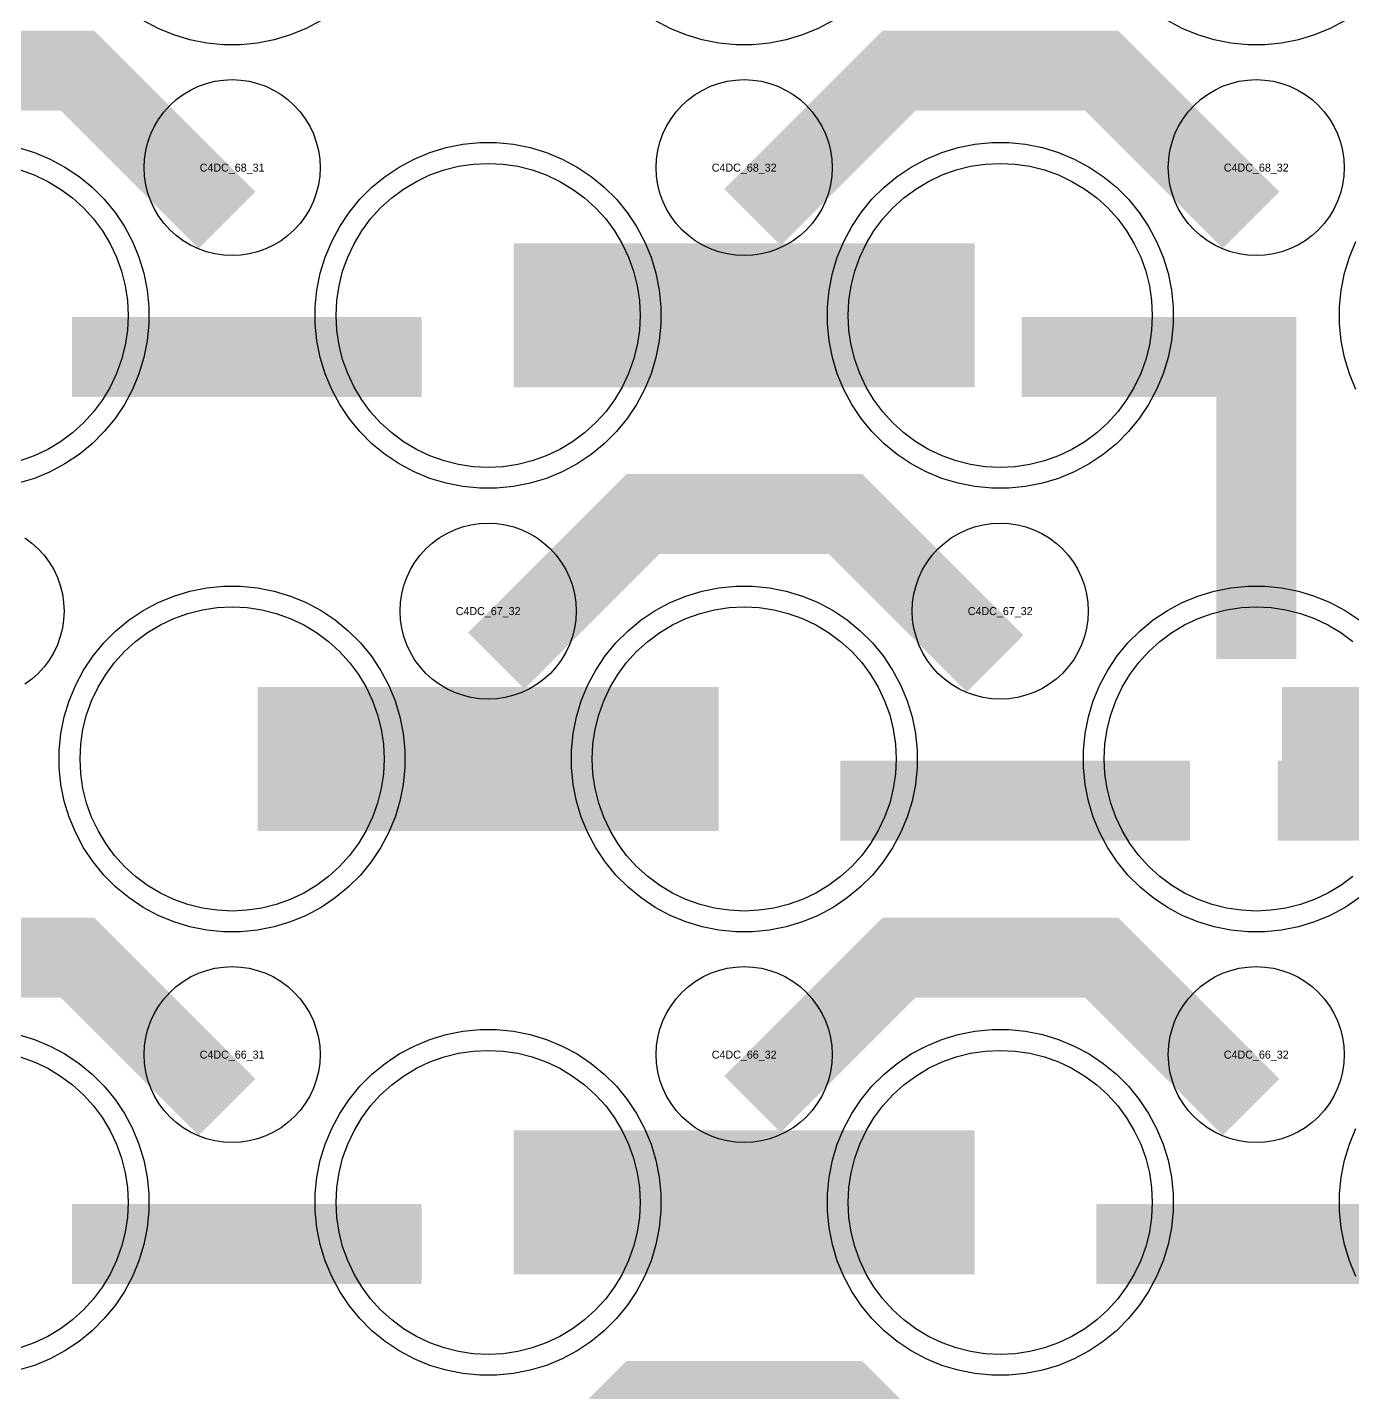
# Model space of a CAD drawing. Extents: x -11880 to 11880, y -14992 to 14992.
# Drawn here: x -1904 to -1489.9, y -5753.8 to -5327.2 of the extents above; entities that cross this region are included whole.
import ezdxf
from ezdxf.enums import TextEntityAlignment as Align

# ---------------------------------------------------------------- set-up
doc = ezdxf.new("R2010")
doc.units = 0
doc.header["$MEASUREMENT"] = 0
for name, color, linetype in [('GDS_775_DT_237', 138, 'CONTINUOUS'), ('RDL1_FS', 34, 'CONTINUOUS'), ('RDL_BS', 160, 'CONTINUOUS')]:
    doc.layers.add(name, color=color, linetype=linetype)

msp = doc.modelspace()

# ---------------------------------------------------------------- linework, layer by layer
at = {"layer": 'RDL1_FS'}
for points in [[(-1760, -5464.719), (-1764.657, -5464.49), (-1769.268, -5463.806), (-1773.791, -5462.674), (-1778.181, -5461.102), (-1782.395, -5459.11), (-1786.395, -5456.712), (-1790.14, -5453.934), (-1793.594, -5450.804), (-1796.724, -5447.35), (-1799.502, -5443.605), (-1801.9, -5439.605), (-1803.892, -5435.391), (-1805.464, -5431.001), (-1806.596, -5426.478), (-1807.28, -5421.867), (-1807.509, -5417.21), (-1807.28, -5412.553), (-1806.596, -5407.942), (-1805.464, -5403.419), (-1803.892, -5399.029), (-1801.9, -5394.815), (-1799.502, -5390.815), (-1796.724, -5387.07), (-1793.594, -5383.616), (-1790.14, -5380.486), (-1786.395, -5377.708), (-1782.395, -5375.31), (-1778.181, -5373.318), (-1773.791, -5371.746), (-1769.268, -5370.614), (-1764.657, -5369.93), (-1760, -5369.701), (-1755.343, -5369.93), (-1750.732, -5370.614), (-1746.209, -5371.746), (-1741.819, -5373.318), (-1737.605, -5375.31), (-1733.605, -5377.708), (-1729.86, -5380.486), (-1726.406, -5383.616), (-1723.276, -5387.07), (-1720.498, -5390.815), (-1718.1, -5394.815), (-1716.108, -5399.029), (-1714.536, -5403.419), (-1713.404, -5407.942), (-1712.72, -5412.553), (-1712.491, -5417.21), (-1712.72, -5421.867), (-1713.404, -5426.478), (-1714.536, -5431.001), (-1716.108, -5435.391), (-1718.1, -5439.605), (-1720.498, -5443.605), (-1723.276, -5447.35), (-1726.406, -5450.804), (-1729.86, -5453.934), (-1733.605, -5456.712), (-1737.605, -5459.11), (-1741.819, -5461.102), (-1746.209, -5462.674), (-1750.732, -5463.806), (-1755.343, -5464.49)], [(-1600, -5464.719), (-1604.657, -5464.49), (-1609.268, -5463.806), (-1613.791, -5462.674), (-1618.181, -5461.102), (-1622.395, -5459.11), (-1626.395, -5456.712), (-1630.14, -5453.934), (-1633.594, -5450.804), (-1636.724, -5447.35), (-1639.502, -5443.605), (-1641.9, -5439.605), (-1643.892, -5435.391), (-1645.464, -5431.001), (-1646.596, -5426.478), (-1647.28, -5421.867), (-1647.509, -5417.21), (-1647.28, -5412.553), (-1646.596, -5407.942), (-1645.464, -5403.419), (-1643.892, -5399.029), (-1641.9, -5394.815), (-1639.502, -5390.815), (-1636.724, -5387.07), (-1633.594, -5383.616), (-1630.14, -5380.486), (-1626.395, -5377.708), (-1622.395, -5375.31), (-1618.181, -5373.318), (-1613.791, -5371.746), (-1609.268, -5370.614), (-1604.657, -5369.93), (-1600, -5369.701), (-1595.343, -5369.93), (-1590.732, -5370.614), (-1586.209, -5371.746), (-1581.819, -5373.318), (-1577.605, -5375.31), (-1573.605, -5377.708), (-1569.86, -5380.486), (-1566.406, -5383.616), (-1563.276, -5387.07), (-1560.498, -5390.815), (-1558.1, -5394.815), (-1556.108, -5399.029), (-1554.536, -5403.419), (-1553.404, -5407.942), (-1552.72, -5412.553), (-1552.491, -5417.21), (-1552.72, -5421.867), (-1553.404, -5426.478), (-1554.536, -5431.001), (-1556.108, -5435.391), (-1558.1, -5439.605), (-1560.498, -5443.605), (-1563.276, -5447.35), (-1566.406, -5450.804), (-1569.86, -5453.934), (-1573.605, -5456.712), (-1577.605, -5459.11), (-1581.819, -5461.102), (-1586.209, -5462.674), (-1590.732, -5463.806), (-1595.343, -5464.49)], [(-1840, -5603.279), (-1844.657, -5603.05), (-1849.268, -5602.366), (-1853.791, -5601.234), (-1858.181, -5599.662), (-1862.395, -5597.67), (-1866.395, -5595.272), (-1870.14, -5592.494), (-1873.594, -5589.364), (-1876.724, -5585.91), (-1879.502, -5582.165), (-1881.9, -5578.165), (-1883.892, -5573.951), (-1885.464, -5569.561), (-1886.596, -5565.038), (-1887.28, -5560.427), (-1887.509, -5555.77), (-1887.28, -5551.113), (-1886.596, -5546.502), (-1885.464, -5541.979), (-1883.892, -5537.589), (-1881.9, -5533.375), (-1879.502, -5529.375), (-1876.724, -5525.63), (-1873.594, -5522.176), (-1870.14, -5519.046), (-1866.395, -5516.268), (-1862.395, -5513.87), (-1858.181, -5511.878), (-1853.791, -5510.306), (-1849.268, -5509.174), (-1844.657, -5508.49), (-1840, -5508.261), (-1835.343, -5508.49), (-1830.732, -5509.174), (-1826.209, -5510.306), (-1821.819, -5511.878), (-1817.605, -5513.87), (-1813.605, -5516.268), (-1809.86, -5519.046), (-1806.406, -5522.176), (-1803.276, -5525.63), (-1800.498, -5529.375), (-1798.1, -5533.375), (-1796.108, -5537.589), (-1794.536, -5541.979), (-1793.404, -5546.502), (-1792.72, -5551.113), (-1792.491, -5555.77), (-1792.72, -5560.427), (-1793.404, -5565.038), (-1794.536, -5569.561), (-1796.108, -5573.951), (-1798.1, -5578.165), (-1800.498, -5582.165), (-1803.276, -5585.91), (-1806.406, -5589.364), (-1809.86, -5592.494), (-1813.605, -5595.272), (-1817.605, -5597.67), (-1821.819, -5599.662), (-1826.209, -5601.234), (-1830.732, -5602.366), (-1835.343, -5603.05)], [(-1680, -5603.279), (-1684.657, -5603.05), (-1689.268, -5602.366), (-1693.791, -5601.234), (-1698.181, -5599.662), (-1702.395, -5597.67), (-1706.395, -5595.272), (-1710.14, -5592.494), (-1713.594, -5589.364), (-1716.724, -5585.91), (-1719.502, -5582.165), (-1721.9, -5578.165), (-1723.892, -5573.951), (-1725.464, -5569.561), (-1726.596, -5565.038), (-1727.28, -5560.427), (-1727.509, -5555.77), (-1727.28, -5551.113), (-1726.596, -5546.502), (-1725.464, -5541.979), (-1723.892, -5537.589), (-1721.9, -5533.375), (-1719.502, -5529.375), (-1716.724, -5525.63), (-1713.594, -5522.176), (-1710.14, -5519.046), (-1706.395, -5516.268), (-1702.395, -5513.87), (-1698.181, -5511.878), (-1693.791, -5510.306), (-1689.268, -5509.174), (-1684.657, -5508.49), (-1680, -5508.261), (-1675.343, -5508.49), (-1670.732, -5509.174), (-1666.209, -5510.306), (-1661.819, -5511.878), (-1657.605, -5513.87), (-1653.605, -5516.268), (-1649.86, -5519.046), (-1646.406, -5522.176), (-1643.276, -5525.63), (-1640.498, -5529.375), (-1638.1, -5533.375), (-1636.108, -5537.589), (-1634.536, -5541.979), (-1633.404, -5546.502), (-1632.72, -5551.113), (-1632.491, -5555.77), (-1632.72, -5560.427), (-1633.404, -5565.038), (-1634.536, -5569.561), (-1636.108, -5573.951), (-1638.1, -5578.165), (-1640.498, -5582.165), (-1643.276, -5585.91), (-1646.406, -5589.364), (-1649.86, -5592.494), (-1653.605, -5595.272), (-1657.605, -5597.67), (-1661.819, -5599.662), (-1666.209, -5601.234), (-1670.732, -5602.366), (-1675.343, -5603.05)], [(-1760, -5741.844), (-1764.657, -5741.615), (-1769.268, -5740.931), (-1773.791, -5739.799), (-1778.181, -5738.227), (-1782.395, -5736.235), (-1786.395, -5733.837), (-1790.14, -5731.059), (-1793.594, -5727.929), (-1796.724, -5724.475), (-1799.502, -5720.73), (-1801.9, -5716.73), (-1803.892, -5712.516), (-1805.464, -5708.126), (-1806.596, -5703.603), (-1807.28, -5698.992), (-1807.509, -5694.335), (-1807.28, -5689.678), (-1806.596, -5685.067), (-1805.464, -5680.544), (-1803.892, -5676.154), (-1801.9, -5671.94), (-1799.502, -5667.94), (-1796.724, -5664.195), (-1793.594, -5660.741), (-1790.14, -5657.611), (-1786.395, -5654.833), (-1782.395, -5652.435), (-1778.181, -5650.443), (-1773.791, -5648.871), (-1769.268, -5647.739), (-1764.657, -5647.055), (-1760, -5646.826), (-1755.343, -5647.055), (-1750.732, -5647.739), (-1746.209, -5648.871), (-1741.819, -5650.443), (-1737.605, -5652.435), (-1733.605, -5654.833), (-1729.86, -5657.611), (-1726.406, -5660.741), (-1723.276, -5664.195), (-1720.498, -5667.94), (-1718.1, -5671.94), (-1716.108, -5676.154), (-1714.536, -5680.544), (-1713.404, -5685.067), (-1712.72, -5689.678), (-1712.491, -5694.335), (-1712.72, -5698.992), (-1713.404, -5703.603), (-1714.536, -5708.126), (-1716.108, -5712.516), (-1718.1, -5716.73), (-1720.498, -5720.73), (-1723.276, -5724.475), (-1726.406, -5727.929), (-1729.86, -5731.059), (-1733.605, -5733.837), (-1737.605, -5736.235), (-1741.819, -5738.227), (-1746.209, -5739.799), (-1750.732, -5740.931), (-1755.343, -5741.615)], [(-1600, -5741.844), (-1604.657, -5741.615), (-1609.268, -5740.931), (-1613.791, -5739.799), (-1618.181, -5738.227), (-1622.395, -5736.235), (-1626.395, -5733.837), (-1630.14, -5731.059), (-1633.594, -5727.929), (-1636.724, -5724.475), (-1639.502, -5720.73), (-1641.9, -5716.73), (-1643.892, -5712.516), (-1645.464, -5708.126), (-1646.596, -5703.603), (-1647.28, -5698.992), (-1647.509, -5694.335), (-1647.28, -5689.678), (-1646.596, -5685.067), (-1645.464, -5680.544), (-1643.892, -5676.154), (-1641.9, -5671.94), (-1639.502, -5667.94), (-1636.724, -5664.195), (-1633.594, -5660.741), (-1630.14, -5657.611), (-1626.395, -5654.833), (-1622.395, -5652.435), (-1618.181, -5650.443), (-1613.791, -5648.871), (-1609.268, -5647.739), (-1604.657, -5647.055), (-1600, -5646.826), (-1595.343, -5647.055), (-1590.732, -5647.739), (-1586.209, -5648.871), (-1581.819, -5650.443), (-1577.605, -5652.435), (-1573.605, -5654.833), (-1569.86, -5657.611), (-1566.406, -5660.741), (-1563.276, -5664.195), (-1560.498, -5667.94), (-1558.1, -5671.94), (-1556.108, -5676.154), (-1554.536, -5680.544), (-1553.404, -5685.067), (-1552.72, -5689.678), (-1552.491, -5694.335), (-1552.72, -5698.992), (-1553.404, -5703.603), (-1554.536, -5708.126), (-1556.108, -5712.516), (-1558.1, -5716.73), (-1560.498, -5720.73), (-1563.276, -5724.475), (-1566.406, -5727.929), (-1569.86, -5731.059), (-1573.605, -5733.837), (-1577.605, -5736.235), (-1581.819, -5738.227), (-1586.209, -5739.799), (-1590.732, -5740.931), (-1595.343, -5741.615)]]:
    msp.add_lwpolyline(points, close=True, dxfattribs=at)
for points in [[(-1906.209, -5371.746), (-1901.819, -5373.318), (-1897.605, -5375.31), (-1893.605, -5377.708), (-1889.86, -5380.486), (-1886.406, -5383.616), (-1883.276, -5387.07), (-1880.498, -5390.815), (-1878.1, -5394.815), (-1876.108, -5399.029), (-1874.536, -5403.419), (-1873.404, -5407.942), (-1872.72, -5412.553), (-1872.491, -5417.21), (-1872.72, -5421.867), (-1873.404, -5426.478), (-1874.536, -5431.001), (-1876.108, -5435.391), (-1878.1, -5439.605), (-1880.498, -5443.605), (-1883.276, -5447.35), (-1886.406, -5450.804), (-1889.86, -5453.934), (-1893.605, -5456.712), (-1897.605, -5459.11), (-1901.819, -5461.102), (-1906.209, -5462.674)], [(-1489.86, -5592.494), (-1493.605, -5595.272), (-1497.605, -5597.67), (-1501.819, -5599.662), (-1506.209, -5601.234), (-1510.732, -5602.366), (-1515.343, -5603.05), (-1520, -5603.279), (-1524.657, -5603.05), (-1529.268, -5602.366), (-1533.791, -5601.234), (-1538.181, -5599.662), (-1542.395, -5597.67), (-1546.395, -5595.272), (-1550.14, -5592.494), (-1553.594, -5589.364), (-1556.724, -5585.91), (-1559.502, -5582.165), (-1561.9, -5578.165), (-1563.892, -5573.951), (-1565.464, -5569.561), (-1566.596, -5565.038), (-1567.28, -5560.427), (-1567.509, -5555.77), (-1567.28, -5551.113), (-1566.596, -5546.502), (-1565.464, -5541.979), (-1563.892, -5537.589), (-1561.9, -5533.375), (-1559.502, -5529.375), (-1556.724, -5525.63), (-1553.594, -5522.176), (-1550.14, -5519.046), (-1546.395, -5516.268), (-1542.395, -5513.87), (-1538.181, -5511.878), (-1533.791, -5510.306), (-1529.268, -5509.174), (-1524.657, -5508.49), (-1520, -5508.261), (-1515.343, -5508.49), (-1510.732, -5509.174), (-1506.209, -5510.306), (-1501.819, -5511.878), (-1497.605, -5513.87), (-1493.605, -5516.268), (-1489.86, -5519.046)], [(-1906.209, -5648.871), (-1901.819, -5650.443), (-1897.605, -5652.435), (-1893.605, -5654.833), (-1889.86, -5657.611), (-1886.406, -5660.741), (-1883.276, -5664.195), (-1880.498, -5667.94), (-1878.1, -5671.94), (-1876.108, -5676.154), (-1874.536, -5680.544), (-1873.404, -5685.067), (-1872.72, -5689.678), (-1872.491, -5694.335), (-1872.72, -5698.992), (-1873.404, -5703.603), (-1874.536, -5708.126), (-1876.108, -5712.516), (-1878.1, -5716.73), (-1880.498, -5720.73), (-1883.276, -5724.475), (-1886.406, -5727.929), (-1889.86, -5731.059), (-1893.605, -5733.837), (-1897.605, -5736.235), (-1901.819, -5738.227), (-1906.209, -5739.799)]]:
    msp.add_lwpolyline(points, dxfattribs=at)
for points in [[(-1751.998, -5417.21, 45, 45, 0), (-1679.998, -5417.21, 45, 45, 0)], [(-1679.998, -5417.21, 45, 45, 0), (-1607.998, -5417.21, 45, 45, 0)], [(-1831.998, -5555.77, 45, 45, 0), (-1759.998, -5555.77, 45, 45, 0)], [(-1759.998, -5555.77, 45, 45, 0), (-1687.998, -5555.77, 45, 45, 0)], [(-1511.998, -5555.77, 45, 45, 0), (-1439.998, -5555.77, 45, 45, 0)], [(-1751.998, -5694.335, 45, 45, 0), (-1679.998, -5694.335, 45, 45, 0)], [(-1679.998, -5694.335, 45, 45, 0), (-1607.998, -5694.335, 45, 45, 0)]]:
    msp.add_lwpolyline(points, format="xyseb", dxfattribs=at)
at = {"layer": 'RDL_BS'}
for points in [[(-1812.223, -5325.028), (-1816.885, -5327.52), (-1821.795, -5329.551), (-1826.835, -5331.082), (-1832.062, -5332.128), (-1837.356, -5332.645), (-1842.644, -5332.645), (-1847.938, -5332.128), (-1853.165, -5331.082), (-1858.205, -5329.551), (-1863.115, -5327.52), (-1867.777, -5325.028)], [(-1652.223, -5325.028), (-1656.885, -5327.52), (-1661.795, -5329.551), (-1666.835, -5331.082), (-1672.062, -5332.128), (-1677.356, -5332.645), (-1682.644, -5332.645), (-1687.938, -5332.128), (-1693.165, -5331.082), (-1698.205, -5329.551), (-1703.115, -5327.52), (-1707.777, -5325.028)], [(-1492.223, -5325.028), (-1496.885, -5327.52), (-1501.795, -5329.551), (-1506.835, -5331.082), (-1512.062, -5332.128), (-1517.356, -5332.645), (-1522.644, -5332.645), (-1527.938, -5332.128), (-1533.165, -5331.082), (-1538.205, -5329.551), (-1543.115, -5327.52), (-1547.777, -5325.028)], [(-1906.835, -5364.773), (-1901.795, -5366.304), (-1896.885, -5368.335), (-1892.223, -5370.827), (-1887.809, -5373.774), (-1883.708, -5377.136), (-1879.926, -5380.918), (-1876.564, -5385.019), (-1873.617, -5389.433), (-1871.125, -5394.095), (-1869.094, -5399.005), (-1867.563, -5404.045), (-1866.517, -5409.272), (-1866, -5414.566), (-1866, -5419.854), (-1866.517, -5425.148), (-1867.563, -5430.375), (-1869.094, -5435.415), (-1871.125, -5440.325), (-1873.617, -5444.987), (-1876.564, -5449.401), (-1879.926, -5453.502), (-1883.708, -5457.284), (-1887.809, -5460.646), (-1892.223, -5463.593), (-1896.885, -5466.085), (-1901.795, -5468.116), (-1906.835, -5469.647)], [(-1488.875, -5440.325), (-1490.906, -5435.415), (-1492.437, -5430.375), (-1493.483, -5425.148), (-1494, -5419.854), (-1494, -5414.566), (-1493.483, -5409.272), (-1492.437, -5404.045), (-1490.906, -5399.005), (-1488.875, -5394.095)], [(-1904.72, -5486.725), (-1902.557, -5488.328), (-1900.558, -5490.14), (-1898.746, -5492.139), (-1897.143, -5494.302), (-1895.75, -5496.626), (-1894.598, -5499.063), (-1893.691, -5501.598), (-1893.034, -5504.217), (-1892.638, -5506.889), (-1892.506, -5509.582), (-1892.638, -5512.275), (-1893.034, -5514.947), (-1893.691, -5517.566), (-1894.598, -5520.101), (-1895.75, -5522.538), (-1897.143, -5524.862), (-1898.746, -5527.025), (-1900.558, -5529.024), (-1902.557, -5530.836), (-1904.72, -5532.439)], [(-1487.809, -5599.206), (-1492.223, -5602.153), (-1496.885, -5604.645), (-1501.795, -5606.676), (-1506.835, -5608.207), (-1512.062, -5609.253), (-1517.356, -5609.77), (-1522.644, -5609.77), (-1527.938, -5609.253), (-1533.165, -5608.207), (-1538.205, -5606.676), (-1543.115, -5604.645), (-1547.777, -5602.153), (-1552.191, -5599.206), (-1556.292, -5595.844), (-1560.074, -5592.062), (-1563.436, -5587.961), (-1566.383, -5583.547), (-1568.875, -5578.885), (-1570.906, -5573.975), (-1572.437, -5568.935), (-1573.483, -5563.708), (-1574, -5558.414), (-1574, -5553.126), (-1573.483, -5547.832), (-1572.437, -5542.605), (-1570.906, -5537.565), (-1568.875, -5532.655), (-1566.383, -5527.993), (-1563.436, -5523.579), (-1560.074, -5519.478), (-1556.292, -5515.696), (-1552.191, -5512.334), (-1547.777, -5509.387), (-1543.115, -5506.895), (-1538.205, -5504.864), (-1533.165, -5503.333), (-1527.938, -5502.287), (-1522.644, -5501.77), (-1517.356, -5501.77), (-1512.062, -5502.287), (-1506.835, -5503.333), (-1501.795, -5504.864), (-1496.885, -5506.895), (-1492.223, -5509.387), (-1487.809, -5512.334)], [(-1906.835, -5641.898), (-1901.795, -5643.429), (-1896.885, -5645.46), (-1892.223, -5647.952), (-1887.809, -5650.899), (-1883.708, -5654.261), (-1879.926, -5658.043), (-1876.564, -5662.144), (-1873.617, -5666.558), (-1871.125, -5671.22), (-1869.094, -5676.13), (-1867.563, -5681.17), (-1866.517, -5686.397), (-1866, -5691.691), (-1866, -5696.979), (-1866.517, -5702.273), (-1867.563, -5707.5), (-1869.094, -5712.54), (-1871.125, -5717.45), (-1873.617, -5722.112), (-1876.564, -5726.526), (-1879.926, -5730.627), (-1883.708, -5734.409), (-1887.809, -5737.771), (-1892.223, -5740.718), (-1896.885, -5743.21), (-1901.795, -5745.241), (-1906.835, -5746.772)], [(-1488.875, -5717.45), (-1490.906, -5712.54), (-1492.437, -5707.5), (-1493.483, -5702.273), (-1494, -5696.979), (-1494, -5691.691), (-1493.483, -5686.397), (-1492.437, -5681.17), (-1490.906, -5676.13), (-1488.875, -5671.22)]]:
    msp.add_lwpolyline(points, dxfattribs=at)
for points in [[(-1841.599, -5387.423, 25, 25, 0), (-1888.313, -5340.709, 25, 25, 0), (-1918.071, -5340.709, 25, 25, 0)], [(-1677.438, -5386.524, 25, 25, 0), (-1631.623, -5340.709, 25, 25, 0), (-1598.07, -5340.709, 25, 25, 0)], [(-1521.599, -5387.423, 25, 25, 0), (-1568.313, -5340.709, 25, 25, 0), (-1598.071, -5340.709, 25, 25, 0)], [(-1520, -5524.5, 25, 25, 0), (-1520, -5417.723, 25, 25, 0)], [(-1889.984, -5430.223, 25, 25, 0), (-1780.719, -5430.223, 25, 25, 0)], [(-1507.5, -5430.223, 25, 25, 0), (-1593.333, -5430.223, 25, 25, 0)], [(-1547.056, -5430.223, 25, 25, 0), (-1588.26, -5430.223, 25, 25, 0)], [(-1520, -5448.192, 25, 25, 0), (-1520, -5493.812, 25, 25, 0)], [(-1757.438, -5525.084, 25, 25, 0), (-1711.623, -5479.269, 25, 25, 0), (-1678.07, -5479.269, 25, 25, 0)], [(-1601.599, -5525.983, 25, 25, 0), (-1648.313, -5479.269, 25, 25, 0), (-1678.071, -5479.269, 25, 25, 0)], [(-1649.984, -5568.783, 25, 25, 0), (-1540.719, -5568.783, 25, 25, 0)], [(-1427.5, -5568.783, 25, 25, 0), (-1513.333, -5568.783, 25, 25, 0)], [(-1467.056, -5568.783, 25, 25, 0), (-1508.26, -5568.783, 25, 25, 0)], [(-1841.599, -5664.548, 25, 25, 0), (-1888.313, -5617.834, 25, 25, 0), (-1918.071, -5617.834, 25, 25, 0)], [(-1677.438, -5663.649, 25, 25, 0), (-1631.623, -5617.834, 25, 25, 0), (-1598.07, -5617.834, 25, 25, 0)], [(-1521.599, -5664.548, 25, 25, 0), (-1568.313, -5617.834, 25, 25, 0), (-1598.071, -5617.834, 25, 25, 0)], [(-1889.984, -5707.348, 25, 25, 0), (-1780.719, -5707.348, 25, 25, 0)], [(-1569.984, -5707.348, 25, 25, 0), (-1460.719, -5707.348, 25, 25, 0)], [(-1757.438, -5802.214, 25, 25, 0), (-1711.623, -5756.399, 25, 25, 0), (-1678.07, -5756.399, 25, 25, 0)], [(-1601.599, -5803.113, 25, 25, 0), (-1648.313, -5756.399, 25, 25, 0), (-1678.071, -5756.399, 25, 25, 0)]]:
    msp.add_lwpolyline(points, format="xyseb", dxfattribs=at)
for points in [[(-1840, -5398.516), (-1842.693, -5398.384), (-1845.365, -5397.988), (-1847.984, -5397.331), (-1850.519, -5396.424), (-1852.956, -5395.272), (-1855.28, -5393.879), (-1857.443, -5392.276), (-1859.442, -5390.464), (-1861.254, -5388.465), (-1862.857, -5386.302), (-1864.25, -5383.978), (-1865.402, -5381.541), (-1866.309, -5379.006), (-1866.966, -5376.387), (-1867.362, -5373.715), (-1867.494, -5371.022), (-1867.362, -5368.329), (-1866.966, -5365.657), (-1866.309, -5363.038), (-1865.402, -5360.503), (-1864.25, -5358.066), (-1862.857, -5355.742), (-1861.254, -5353.579), (-1859.442, -5351.58), (-1857.443, -5349.768), (-1855.28, -5348.165), (-1852.956, -5346.772), (-1850.519, -5345.62), (-1847.984, -5344.713), (-1845.365, -5344.056), (-1842.693, -5343.66), (-1840, -5343.528), (-1837.307, -5343.66), (-1834.635, -5344.056), (-1832.016, -5344.713), (-1829.481, -5345.62), (-1827.044, -5346.772), (-1824.72, -5348.165), (-1822.557, -5349.768), (-1820.558, -5351.58), (-1818.746, -5353.579), (-1817.143, -5355.742), (-1815.75, -5358.066), (-1814.598, -5360.503), (-1813.691, -5363.038), (-1813.034, -5365.657), (-1812.638, -5368.329), (-1812.506, -5371.022), (-1812.638, -5373.715), (-1813.034, -5376.387), (-1813.691, -5379.006), (-1814.598, -5381.541), (-1815.75, -5383.978), (-1817.143, -5386.302), (-1818.746, -5388.465), (-1820.558, -5390.464), (-1822.557, -5392.276), (-1824.72, -5393.879), (-1827.044, -5395.272), (-1829.481, -5396.424), (-1832.016, -5397.331), (-1834.635, -5397.988), (-1837.307, -5398.384)], [(-1680, -5398.516), (-1682.693, -5398.384), (-1685.365, -5397.988), (-1687.984, -5397.331), (-1690.519, -5396.424), (-1692.956, -5395.272), (-1695.28, -5393.879), (-1697.443, -5392.276), (-1699.442, -5390.464), (-1701.254, -5388.465), (-1702.857, -5386.302), (-1704.25, -5383.978), (-1705.402, -5381.541), (-1706.309, -5379.006), (-1706.966, -5376.387), (-1707.362, -5373.715), (-1707.494, -5371.022), (-1707.362, -5368.329), (-1706.966, -5365.657), (-1706.309, -5363.038), (-1705.402, -5360.503), (-1704.25, -5358.066), (-1702.857, -5355.742), (-1701.254, -5353.579), (-1699.442, -5351.58), (-1697.443, -5349.768), (-1695.28, -5348.165), (-1692.956, -5346.772), (-1690.519, -5345.62), (-1687.984, -5344.713), (-1685.365, -5344.056), (-1682.693, -5343.66), (-1680, -5343.528), (-1677.307, -5343.66), (-1674.635, -5344.056), (-1672.016, -5344.713), (-1669.481, -5345.62), (-1667.044, -5346.772), (-1664.72, -5348.165), (-1662.557, -5349.768), (-1660.558, -5351.58), (-1658.746, -5353.579), (-1657.143, -5355.742), (-1655.75, -5358.066), (-1654.598, -5360.503), (-1653.691, -5363.038), (-1653.034, -5365.657), (-1652.638, -5368.329), (-1652.506, -5371.022), (-1652.638, -5373.715), (-1653.034, -5376.387), (-1653.691, -5379.006), (-1654.598, -5381.541), (-1655.75, -5383.978), (-1657.143, -5386.302), (-1658.746, -5388.465), (-1660.558, -5390.464), (-1662.557, -5392.276), (-1664.72, -5393.879), (-1667.044, -5395.272), (-1669.481, -5396.424), (-1672.016, -5397.331), (-1674.635, -5397.988), (-1677.307, -5398.384)], [(-1520, -5398.516), (-1522.693, -5398.384), (-1525.365, -5397.988), (-1527.984, -5397.331), (-1530.519, -5396.424), (-1532.956, -5395.272), (-1535.28, -5393.879), (-1537.443, -5392.276), (-1539.442, -5390.464), (-1541.254, -5388.465), (-1542.857, -5386.302), (-1544.25, -5383.978), (-1545.402, -5381.541), (-1546.309, -5379.006), (-1546.966, -5376.387), (-1547.362, -5373.715), (-1547.494, -5371.022), (-1547.362, -5368.329), (-1546.966, -5365.657), (-1546.309, -5363.038), (-1545.402, -5360.503), (-1544.25, -5358.066), (-1542.857, -5355.742), (-1541.254, -5353.579), (-1539.442, -5351.58), (-1537.443, -5349.768), (-1535.28, -5348.165), (-1532.956, -5346.772), (-1530.519, -5345.62), (-1527.984, -5344.713), (-1525.365, -5344.056), (-1522.693, -5343.66), (-1520, -5343.528), (-1517.307, -5343.66), (-1514.635, -5344.056), (-1512.016, -5344.713), (-1509.481, -5345.62), (-1507.044, -5346.772), (-1504.72, -5348.165), (-1502.557, -5349.768), (-1500.558, -5351.58), (-1498.746, -5353.579), (-1497.143, -5355.742), (-1495.75, -5358.066), (-1494.598, -5360.503), (-1493.691, -5363.038), (-1493.034, -5365.657), (-1492.638, -5368.329), (-1492.506, -5371.022), (-1492.638, -5373.715), (-1493.034, -5376.387), (-1493.691, -5379.006), (-1494.598, -5381.541), (-1495.75, -5383.978), (-1497.143, -5386.302), (-1498.746, -5388.465), (-1500.558, -5390.464), (-1502.557, -5392.276), (-1504.72, -5393.879), (-1507.044, -5395.272), (-1509.481, -5396.424), (-1512.016, -5397.331), (-1514.635, -5397.988), (-1517.307, -5398.384)], [(-1762.644, -5471.21), (-1767.938, -5470.693), (-1773.165, -5469.647), (-1778.205, -5468.116), (-1783.115, -5466.085), (-1787.777, -5463.593), (-1792.191, -5460.646), (-1796.292, -5457.284), (-1800.074, -5453.502), (-1803.436, -5449.401), (-1806.383, -5444.987), (-1808.875, -5440.325), (-1810.906, -5435.415), (-1812.437, -5430.375), (-1813.483, -5425.148), (-1814, -5419.854), (-1814, -5414.566), (-1813.483, -5409.272), (-1812.437, -5404.045), (-1810.906, -5399.005), (-1808.875, -5394.095), (-1806.383, -5389.433), (-1803.436, -5385.019), (-1800.074, -5380.918), (-1796.292, -5377.136), (-1792.191, -5373.774), (-1787.777, -5370.827), (-1783.115, -5368.335), (-1778.205, -5366.304), (-1773.165, -5364.773), (-1767.938, -5363.727), (-1762.644, -5363.21), (-1757.356, -5363.21), (-1752.062, -5363.727), (-1746.835, -5364.773), (-1741.795, -5366.304), (-1736.885, -5368.335), (-1732.223, -5370.827), (-1727.809, -5373.774), (-1723.708, -5377.136), (-1719.926, -5380.918), (-1716.564, -5385.019), (-1713.617, -5389.433), (-1711.125, -5394.095), (-1709.094, -5399.005), (-1707.563, -5404.045), (-1706.517, -5409.272), (-1706, -5414.566), (-1706, -5419.854), (-1706.517, -5425.148), (-1707.563, -5430.375), (-1709.094, -5435.415), (-1711.125, -5440.325), (-1713.617, -5444.987), (-1716.564, -5449.401), (-1719.926, -5453.502), (-1723.708, -5457.284), (-1727.809, -5460.646), (-1732.223, -5463.593), (-1736.885, -5466.085), (-1741.795, -5468.116), (-1746.835, -5469.647), (-1752.062, -5470.693), (-1757.356, -5471.21)], [(-1602.644, -5471.21), (-1607.938, -5470.693), (-1613.165, -5469.647), (-1618.205, -5468.116), (-1623.115, -5466.085), (-1627.777, -5463.593), (-1632.191, -5460.646), (-1636.292, -5457.284), (-1640.074, -5453.502), (-1643.436, -5449.401), (-1646.383, -5444.987), (-1648.875, -5440.325), (-1650.906, -5435.415), (-1652.437, -5430.375), (-1653.483, -5425.148), (-1654, -5419.854), (-1654, -5414.566), (-1653.483, -5409.272), (-1652.437, -5404.045), (-1650.906, -5399.005), (-1648.875, -5394.095), (-1646.383, -5389.433), (-1643.436, -5385.019), (-1640.074, -5380.918), (-1636.292, -5377.136), (-1632.191, -5373.774), (-1627.777, -5370.827), (-1623.115, -5368.335), (-1618.205, -5366.304), (-1613.165, -5364.773), (-1607.938, -5363.727), (-1602.644, -5363.21), (-1597.356, -5363.21), (-1592.062, -5363.727), (-1586.835, -5364.773), (-1581.795, -5366.304), (-1576.885, -5368.335), (-1572.223, -5370.827), (-1567.809, -5373.774), (-1563.708, -5377.136), (-1559.926, -5380.918), (-1556.564, -5385.019), (-1553.617, -5389.433), (-1551.125, -5394.095), (-1549.094, -5399.005), (-1547.563, -5404.045), (-1546.517, -5409.272), (-1546, -5414.566), (-1546, -5419.854), (-1546.517, -5425.148), (-1547.563, -5430.375), (-1549.094, -5435.415), (-1551.125, -5440.325), (-1553.617, -5444.987), (-1556.564, -5449.401), (-1559.926, -5453.502), (-1563.708, -5457.284), (-1567.809, -5460.646), (-1572.223, -5463.593), (-1576.885, -5466.085), (-1581.795, -5468.116), (-1586.835, -5469.647), (-1592.062, -5470.693), (-1597.356, -5471.21)], [(-1760, -5537.076), (-1762.693, -5536.944), (-1765.365, -5536.548), (-1767.984, -5535.891), (-1770.519, -5534.984), (-1772.956, -5533.832), (-1775.28, -5532.439), (-1777.443, -5530.836), (-1779.442, -5529.024), (-1781.254, -5527.025), (-1782.857, -5524.862), (-1784.25, -5522.538), (-1785.402, -5520.101), (-1786.309, -5517.566), (-1786.966, -5514.947), (-1787.362, -5512.275), (-1787.494, -5509.582), (-1787.362, -5506.889), (-1786.966, -5504.217), (-1786.309, -5501.598), (-1785.402, -5499.063), (-1784.25, -5496.626), (-1782.857, -5494.302), (-1781.254, -5492.139), (-1779.442, -5490.14), (-1777.443, -5488.328), (-1775.28, -5486.725), (-1772.956, -5485.332), (-1770.519, -5484.18), (-1767.984, -5483.273), (-1765.365, -5482.616), (-1762.693, -5482.22), (-1760, -5482.088), (-1757.307, -5482.22), (-1754.635, -5482.616), (-1752.016, -5483.273), (-1749.481, -5484.18), (-1747.044, -5485.332), (-1744.72, -5486.725), (-1742.557, -5488.328), (-1740.558, -5490.14), (-1738.746, -5492.139), (-1737.143, -5494.302), (-1735.75, -5496.626), (-1734.598, -5499.063), (-1733.691, -5501.598), (-1733.034, -5504.217), (-1732.638, -5506.889), (-1732.506, -5509.582), (-1732.638, -5512.275), (-1733.034, -5514.947), (-1733.691, -5517.566), (-1734.598, -5520.101), (-1735.75, -5522.538), (-1737.143, -5524.862), (-1738.746, -5527.025), (-1740.558, -5529.024), (-1742.557, -5530.836), (-1744.72, -5532.439), (-1747.044, -5533.832), (-1749.481, -5534.984), (-1752.016, -5535.891), (-1754.635, -5536.548), (-1757.307, -5536.944)], [(-1600, -5537.076), (-1602.693, -5536.944), (-1605.365, -5536.548), (-1607.984, -5535.891), (-1610.519, -5534.984), (-1612.956, -5533.832), (-1615.28, -5532.439), (-1617.443, -5530.836), (-1619.442, -5529.024), (-1621.254, -5527.025), (-1622.857, -5524.862), (-1624.25, -5522.538), (-1625.402, -5520.101), (-1626.309, -5517.566), (-1626.966, -5514.947), (-1627.362, -5512.275), (-1627.494, -5509.582), (-1627.362, -5506.889), (-1626.966, -5504.217), (-1626.309, -5501.598), (-1625.402, -5499.063), (-1624.25, -5496.626), (-1622.857, -5494.302), (-1621.254, -5492.139), (-1619.442, -5490.14), (-1617.443, -5488.328), (-1615.28, -5486.725), (-1612.956, -5485.332), (-1610.519, -5484.18), (-1607.984, -5483.273), (-1605.365, -5482.616), (-1602.693, -5482.22), (-1600, -5482.088), (-1597.307, -5482.22), (-1594.635, -5482.616), (-1592.016, -5483.273), (-1589.481, -5484.18), (-1587.044, -5485.332), (-1584.72, -5486.725), (-1582.557, -5488.328), (-1580.558, -5490.14), (-1578.746, -5492.139), (-1577.143, -5494.302), (-1575.75, -5496.626), (-1574.598, -5499.063), (-1573.691, -5501.598), (-1573.034, -5504.217), (-1572.638, -5506.889), (-1572.506, -5509.582), (-1572.638, -5512.275), (-1573.034, -5514.947), (-1573.691, -5517.566), (-1574.598, -5520.101), (-1575.75, -5522.538), (-1577.143, -5524.862), (-1578.746, -5527.025), (-1580.558, -5529.024), (-1582.557, -5530.836), (-1584.72, -5532.439), (-1587.044, -5533.832), (-1589.481, -5534.984), (-1592.016, -5535.891), (-1594.635, -5536.548), (-1597.307, -5536.944)], [(-1842.644, -5609.77), (-1847.938, -5609.253), (-1853.165, -5608.207), (-1858.205, -5606.676), (-1863.115, -5604.645), (-1867.777, -5602.153), (-1872.191, -5599.206), (-1876.292, -5595.844), (-1880.074, -5592.062), (-1883.436, -5587.961), (-1886.383, -5583.547), (-1888.875, -5578.885), (-1890.906, -5573.975), (-1892.437, -5568.935), (-1893.483, -5563.708), (-1894, -5558.414), (-1894, -5553.126), (-1893.483, -5547.832), (-1892.437, -5542.605), (-1890.906, -5537.565), (-1888.875, -5532.655), (-1886.383, -5527.993), (-1883.436, -5523.579), (-1880.074, -5519.478), (-1876.292, -5515.696), (-1872.191, -5512.334), (-1867.777, -5509.387), (-1863.115, -5506.895), (-1858.205, -5504.864), (-1853.165, -5503.333), (-1847.938, -5502.287), (-1842.644, -5501.77), (-1837.356, -5501.77), (-1832.062, -5502.287), (-1826.835, -5503.333), (-1821.795, -5504.864), (-1816.885, -5506.895), (-1812.223, -5509.387), (-1807.809, -5512.334), (-1803.708, -5515.696), (-1799.926, -5519.478), (-1796.564, -5523.579), (-1793.617, -5527.993), (-1791.125, -5532.655), (-1789.094, -5537.565), (-1787.563, -5542.605), (-1786.517, -5547.832), (-1786, -5553.126), (-1786, -5558.414), (-1786.517, -5563.708), (-1787.563, -5568.935), (-1789.094, -5573.975), (-1791.125, -5578.885), (-1793.617, -5583.547), (-1796.564, -5587.961), (-1799.926, -5592.062), (-1803.708, -5595.844), (-1807.809, -5599.206), (-1812.223, -5602.153), (-1816.885, -5604.645), (-1821.795, -5606.676), (-1826.835, -5608.207), (-1832.062, -5609.253), (-1837.356, -5609.77)], [(-1682.644, -5609.77), (-1687.938, -5609.253), (-1693.165, -5608.207), (-1698.205, -5606.676), (-1703.115, -5604.645), (-1707.777, -5602.153), (-1712.191, -5599.206), (-1716.292, -5595.844), (-1720.074, -5592.062), (-1723.436, -5587.961), (-1726.383, -5583.547), (-1728.875, -5578.885), (-1730.906, -5573.975), (-1732.437, -5568.935), (-1733.483, -5563.708), (-1734, -5558.414), (-1734, -5553.126), (-1733.483, -5547.832), (-1732.437, -5542.605), (-1730.906, -5537.565), (-1728.875, -5532.655), (-1726.383, -5527.993), (-1723.436, -5523.579), (-1720.074, -5519.478), (-1716.292, -5515.696), (-1712.191, -5512.334), (-1707.777, -5509.387), (-1703.115, -5506.895), (-1698.205, -5504.864), (-1693.165, -5503.333), (-1687.938, -5502.287), (-1682.644, -5501.77), (-1677.356, -5501.77), (-1672.062, -5502.287), (-1666.835, -5503.333), (-1661.795, -5504.864), (-1656.885, -5506.895), (-1652.223, -5509.387), (-1647.809, -5512.334), (-1643.708, -5515.696), (-1639.926, -5519.478), (-1636.564, -5523.579), (-1633.617, -5527.993), (-1631.125, -5532.655), (-1629.094, -5537.565), (-1627.563, -5542.605), (-1626.517, -5547.832), (-1626, -5553.126), (-1626, -5558.414), (-1626.517, -5563.708), (-1627.563, -5568.935), (-1629.094, -5573.975), (-1631.125, -5578.885), (-1633.617, -5583.547), (-1636.564, -5587.961), (-1639.926, -5592.062), (-1643.708, -5595.844), (-1647.809, -5599.206), (-1652.223, -5602.153), (-1656.885, -5604.645), (-1661.795, -5606.676), (-1666.835, -5608.207), (-1672.062, -5609.253), (-1677.356, -5609.77)], [(-1840, -5675.641), (-1842.693, -5675.509), (-1845.365, -5675.113), (-1847.984, -5674.456), (-1850.519, -5673.549), (-1852.956, -5672.397), (-1855.28, -5671.004), (-1857.443, -5669.401), (-1859.442, -5667.589), (-1861.254, -5665.59), (-1862.857, -5663.427), (-1864.25, -5661.103), (-1865.402, -5658.666), (-1866.309, -5656.131), (-1866.966, -5653.512), (-1867.362, -5650.84), (-1867.494, -5648.147), (-1867.362, -5645.454), (-1866.966, -5642.782), (-1866.309, -5640.163), (-1865.402, -5637.628), (-1864.25, -5635.191), (-1862.857, -5632.867), (-1861.254, -5630.704), (-1859.442, -5628.705), (-1857.443, -5626.893), (-1855.28, -5625.29), (-1852.956, -5623.897), (-1850.519, -5622.745), (-1847.984, -5621.838), (-1845.365, -5621.181), (-1842.693, -5620.785), (-1840, -5620.653), (-1837.307, -5620.785), (-1834.635, -5621.181), (-1832.016, -5621.838), (-1829.481, -5622.745), (-1827.044, -5623.897), (-1824.72, -5625.29), (-1822.557, -5626.893), (-1820.558, -5628.705), (-1818.746, -5630.704), (-1817.143, -5632.867), (-1815.75, -5635.191), (-1814.598, -5637.628), (-1813.691, -5640.163), (-1813.034, -5642.782), (-1812.638, -5645.454), (-1812.506, -5648.147), (-1812.638, -5650.84), (-1813.034, -5653.512), (-1813.691, -5656.131), (-1814.598, -5658.666), (-1815.75, -5661.103), (-1817.143, -5663.427), (-1818.746, -5665.59), (-1820.558, -5667.589), (-1822.557, -5669.401), (-1824.72, -5671.004), (-1827.044, -5672.397), (-1829.481, -5673.549), (-1832.016, -5674.456), (-1834.635, -5675.113), (-1837.307, -5675.509)], [(-1680, -5675.641), (-1682.693, -5675.509), (-1685.365, -5675.113), (-1687.984, -5674.456), (-1690.519, -5673.549), (-1692.956, -5672.397), (-1695.28, -5671.004), (-1697.443, -5669.401), (-1699.442, -5667.589), (-1701.254, -5665.59), (-1702.857, -5663.427), (-1704.25, -5661.103), (-1705.402, -5658.666), (-1706.309, -5656.131), (-1706.966, -5653.512), (-1707.362, -5650.84), (-1707.494, -5648.147), (-1707.362, -5645.454), (-1706.966, -5642.782), (-1706.309, -5640.163), (-1705.402, -5637.628), (-1704.25, -5635.191), (-1702.857, -5632.867), (-1701.254, -5630.704), (-1699.442, -5628.705), (-1697.443, -5626.893), (-1695.28, -5625.29), (-1692.956, -5623.897), (-1690.519, -5622.745), (-1687.984, -5621.838), (-1685.365, -5621.181), (-1682.693, -5620.785), (-1680, -5620.653), (-1677.307, -5620.785), (-1674.635, -5621.181), (-1672.016, -5621.838), (-1669.481, -5622.745), (-1667.044, -5623.897), (-1664.72, -5625.29), (-1662.557, -5626.893), (-1660.558, -5628.705), (-1658.746, -5630.704), (-1657.143, -5632.867), (-1655.75, -5635.191), (-1654.598, -5637.628), (-1653.691, -5640.163), (-1653.034, -5642.782), (-1652.638, -5645.454), (-1652.506, -5648.147), (-1652.638, -5650.84), (-1653.034, -5653.512), (-1653.691, -5656.131), (-1654.598, -5658.666), (-1655.75, -5661.103), (-1657.143, -5663.427), (-1658.746, -5665.59), (-1660.558, -5667.589), (-1662.557, -5669.401), (-1664.72, -5671.004), (-1667.044, -5672.397), (-1669.481, -5673.549), (-1672.016, -5674.456), (-1674.635, -5675.113), (-1677.307, -5675.509)], [(-1520, -5675.641), (-1522.693, -5675.509), (-1525.365, -5675.113), (-1527.984, -5674.456), (-1530.519, -5673.549), (-1532.956, -5672.397), (-1535.28, -5671.004), (-1537.443, -5669.401), (-1539.442, -5667.589), (-1541.254, -5665.59), (-1542.857, -5663.427), (-1544.25, -5661.103), (-1545.402, -5658.666), (-1546.309, -5656.131), (-1546.966, -5653.512), (-1547.362, -5650.84), (-1547.494, -5648.147), (-1547.362, -5645.454), (-1546.966, -5642.782), (-1546.309, -5640.163), (-1545.402, -5637.628), (-1544.25, -5635.191), (-1542.857, -5632.867), (-1541.254, -5630.704), (-1539.442, -5628.705), (-1537.443, -5626.893), (-1535.28, -5625.29), (-1532.956, -5623.897), (-1530.519, -5622.745), (-1527.984, -5621.838), (-1525.365, -5621.181), (-1522.693, -5620.785), (-1520, -5620.653), (-1517.307, -5620.785), (-1514.635, -5621.181), (-1512.016, -5621.838), (-1509.481, -5622.745), (-1507.044, -5623.897), (-1504.72, -5625.29), (-1502.557, -5626.893), (-1500.558, -5628.705), (-1498.746, -5630.704), (-1497.143, -5632.867), (-1495.75, -5635.191), (-1494.598, -5637.628), (-1493.691, -5640.163), (-1493.034, -5642.782), (-1492.638, -5645.454), (-1492.506, -5648.147), (-1492.638, -5650.84), (-1493.034, -5653.512), (-1493.691, -5656.131), (-1494.598, -5658.666), (-1495.75, -5661.103), (-1497.143, -5663.427), (-1498.746, -5665.59), (-1500.558, -5667.589), (-1502.557, -5669.401), (-1504.72, -5671.004), (-1507.044, -5672.397), (-1509.481, -5673.549), (-1512.016, -5674.456), (-1514.635, -5675.113), (-1517.307, -5675.509)], [(-1762.644, -5748.335), (-1767.938, -5747.818), (-1773.165, -5746.772), (-1778.205, -5745.241), (-1783.115, -5743.21), (-1787.777, -5740.718), (-1792.191, -5737.771), (-1796.292, -5734.409), (-1800.074, -5730.627), (-1803.436, -5726.526), (-1806.383, -5722.112), (-1808.875, -5717.45), (-1810.906, -5712.54), (-1812.437, -5707.5), (-1813.483, -5702.273), (-1814, -5696.979), (-1814, -5691.691), (-1813.483, -5686.397), (-1812.437, -5681.17), (-1810.906, -5676.13), (-1808.875, -5671.22), (-1806.383, -5666.558), (-1803.436, -5662.144), (-1800.074, -5658.043), (-1796.292, -5654.261), (-1792.191, -5650.899), (-1787.777, -5647.952), (-1783.115, -5645.46), (-1778.205, -5643.429), (-1773.165, -5641.898), (-1767.938, -5640.852), (-1762.644, -5640.335), (-1757.356, -5640.335), (-1752.062, -5640.852), (-1746.835, -5641.898), (-1741.795, -5643.429), (-1736.885, -5645.46), (-1732.223, -5647.952), (-1727.809, -5650.899), (-1723.708, -5654.261), (-1719.926, -5658.043), (-1716.564, -5662.144), (-1713.617, -5666.558), (-1711.125, -5671.22), (-1709.094, -5676.13), (-1707.563, -5681.17), (-1706.517, -5686.397), (-1706, -5691.691), (-1706, -5696.979), (-1706.517, -5702.273), (-1707.563, -5707.5), (-1709.094, -5712.54), (-1711.125, -5717.45), (-1713.617, -5722.112), (-1716.564, -5726.526), (-1719.926, -5730.627), (-1723.708, -5734.409), (-1727.809, -5737.771), (-1732.223, -5740.718), (-1736.885, -5743.21), (-1741.795, -5745.241), (-1746.835, -5746.772), (-1752.062, -5747.818), (-1757.356, -5748.335)], [(-1602.644, -5748.335), (-1607.938, -5747.818), (-1613.165, -5746.772), (-1618.205, -5745.241), (-1623.115, -5743.21), (-1627.777, -5740.718), (-1632.191, -5737.771), (-1636.292, -5734.409), (-1640.074, -5730.627), (-1643.436, -5726.526), (-1646.383, -5722.112), (-1648.875, -5717.45), (-1650.906, -5712.54), (-1652.437, -5707.5), (-1653.483, -5702.273), (-1654, -5696.979), (-1654, -5691.691), (-1653.483, -5686.397), (-1652.437, -5681.17), (-1650.906, -5676.13), (-1648.875, -5671.22), (-1646.383, -5666.558), (-1643.436, -5662.144), (-1640.074, -5658.043), (-1636.292, -5654.261), (-1632.191, -5650.899), (-1627.777, -5647.952), (-1623.115, -5645.46), (-1618.205, -5643.429), (-1613.165, -5641.898), (-1607.938, -5640.852), (-1602.644, -5640.335), (-1597.356, -5640.335), (-1592.062, -5640.852), (-1586.835, -5641.898), (-1581.795, -5643.429), (-1576.885, -5645.46), (-1572.223, -5647.952), (-1567.809, -5650.899), (-1563.708, -5654.261), (-1559.926, -5658.043), (-1556.564, -5662.144), (-1553.617, -5666.558), (-1551.125, -5671.22), (-1549.094, -5676.13), (-1547.563, -5681.17), (-1546.517, -5686.397), (-1546, -5691.691), (-1546, -5696.979), (-1546.517, -5702.273), (-1547.563, -5707.5), (-1549.094, -5712.54), (-1551.125, -5717.45), (-1553.617, -5722.112), (-1556.564, -5726.526), (-1559.926, -5730.627), (-1563.708, -5734.409), (-1567.809, -5737.771), (-1572.223, -5740.718), (-1576.885, -5743.21), (-1581.795, -5745.241), (-1586.835, -5746.772), (-1592.062, -5747.818), (-1597.356, -5748.335)]]:
    msp.add_lwpolyline(points, close=True, dxfattribs=at)

# ---------------------------------------------------------------- texts
at = {"layer": 'GDS_775_DT_237'}
for s, p in [('C4DC_68_31', (-1840, -5371.022)), ('C4DC_68_31', (-1840, -5371.022)), ('C4DC_68_32', (-1680, -5371.022)), ('C4DC_68_32', (-1680, -5371.022)), ('C4DC_68_32', (-1520, -5371.022)), ('C4DC_68_32', (-1520, -5371.022)), ('C4DC_67_32', (-1760, -5509.582)), ('C4DC_67_32', (-1760, -5509.582)), ('C4DC_67_32', (-1600, -5509.582)), ('C4DC_67_32', (-1600, -5509.582)), ('C4DC_66_31', (-1840, -5648.147)), ('C4DC_66_31', (-1840, -5648.147)), ('C4DC_66_32', (-1680, -5648.147)), ('C4DC_66_32', (-1680, -5648.147)), ('C4DC_66_32', (-1520, -5648.147)), ('C4DC_66_32', (-1520, -5648.147))]:
    msp.add_text(s, height=2.5, dxfattribs=at).set_placement(p, align=Align.MIDDLE_CENTER)

doc.saveas('drawing.dxf')
